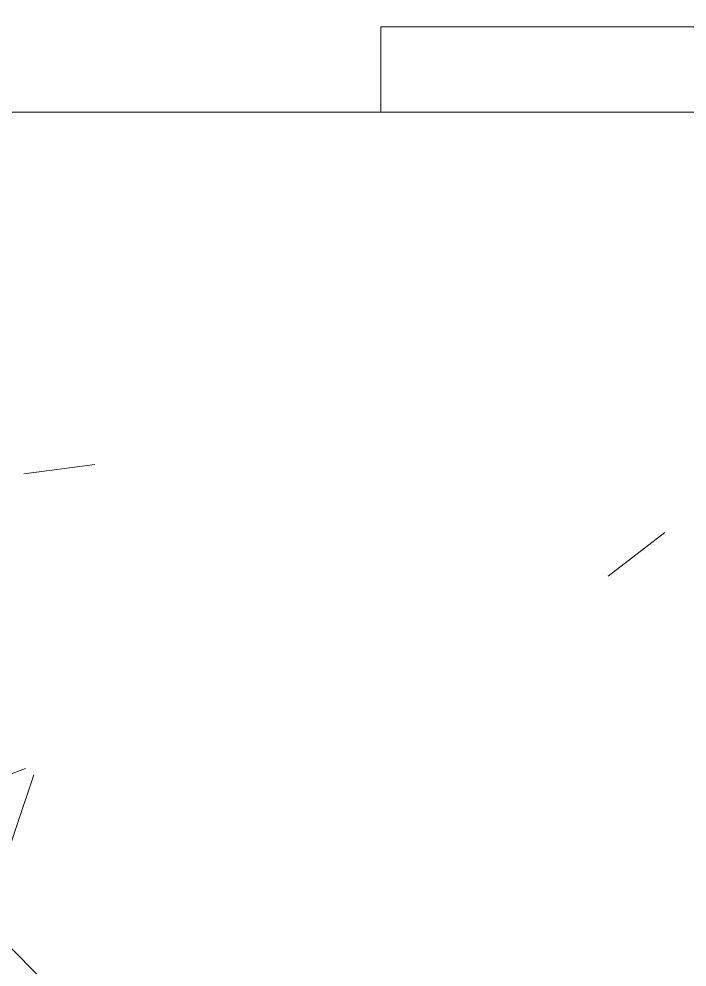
# Model space of a CAD drawing. Header units: millimetres. Extents: x -213547 to 415037, y -3642 to 106956.
# Drawn here: x 85435.5 to 85498, y 100886.1 to 100974.8 of the extents above; entities that cross this region are included whole.
import ezdxf

# ---------------------------------------------------------------- set-up
doc = ezdxf.new("R2010")
doc.units = ezdxf.units.MM
doc.layers.add('A-DOOR-1', color=7, linetype='Continuous', lineweight=5, true_color=0xc0c0c0)
doc.layers.add('A-DOOR-FRAM-1', color=7, linetype='Continuous', lineweight=5, true_color=0xc0c0c0)
doc.layers.add('A-WALL', color=7, linetype='Continuous', lineweight=5)
doc.layers.add('I-WALL', color=7, linetype='Continuous', lineweight=5)
doc.layers.get('A-DOOR-1').off()

# ---------------------------------------------------------------- blocks, each defined once
blk = doc.blocks.new('110_Дверь_СКБ_1Ст_Внутренняя1 - Д-8_п_ 950x2100h_охрана 2-32213875-Объем проектирования 1 этажа')
at = {"layer": 'A-DOOR-FRAM-1'}
for p, q in [((-422.5, 58), (-492.5, 58)), ((-492.5, 58), (-492.5, 50)), ((-492.5, 50), (-422.5, 50))]:
    blk.add_line(p, q, dxfattribs=at)
blk = doc.blocks.new('1floor')
at = {"layer": 'I-WALL'}
h = blk.add_hatch(dxfattribs=at)
h.set_pattern_fill('FP_24', color=256, style=0, pattern_type=2)
h.set_pattern_definition([(45, (0, 0), (-141.42136, 141.42136), []), (135, (0, 0), (-141.42136, -141.42136), [])])
h.paths.add_polyline_path([(86414.665, 21780), (86760, 21780), (86760, 21830), (86384.665, 21830), (86384.665, 21788), (86414.665, 21788)])
h.paths.add_polyline_path([(85040, 21780), (85404.665, 21780), (85404.665, 21788), (85434.665, 21788), (85434.665, 21830), (84970, 21830), (84970, 21780), (85036.409, 21780)])
h = blk.add_hatch(dxfattribs=at)
h.set_pattern_fill('FP_41', color=256, style=0, pattern_type=2)
h.set_pattern_definition([(135, (0, 0), (-150.8683, -150.8683), [213.36, -35.56, 7.112, -35.56]), (135, (0, 150.77), (-150.8683, -150.8683), []), (50, (0, 0), (255.05767, -22.3145), [26.67, -293.37]), (355, (0, 0), (-49.3404, 267.47914), [21.336, -234.696]), (100.451, (21.25, -1.86), (205.7195, 245.16356), [22.666, -249.326]), (46.184, (0, 71.12), (379.511, -58.86), [40.005, -440.055]), (96.636, (31.63, 66.2), (332.3634, 346.3991), [33.999, -373.989]), (351.184, (0, 71.12), (332.3669, 346.3953), [32.004, -352.044]), (21, (35.56, 53.34), (212.26017, -143.1711), [26.67, -293.37]), (326, (35.56, 53.34), (86.5224, 257.8632), [21.336, -234.696]), (71.451, (53.25, 41.4), (298.78395, 114.6901), [22.666, -249.326]), (37.5, (0, 0), (4.32385, 118.37751), [6.706, -225.146, 6.706, -231.546, -235.585]), (37.5, (0, 0), (4.32385, 118.37751), [-470.103, 6.706, -228.879]), (7.5, (0, 0), (93.54758, 140.2533), [6.706, -129.134, 6.706, -219.812, -89.789]), (7.5, (0, 0), (93.54758, 140.2533), [-362.356, 6.706, -83.083]), (327.5, (-79.3, 0), (189.82734, -8.02019), [6.706, -82.194, 6.706, -270.662, -368.046]), (327.5, (-79.3, 0), (189.82734, -8.02019), [-366.268, 6.706, -361.34]), (317.5, (-114.86, 0), (207.38114, 35.59764), [6.706, -108.864, 6.706, -177.495, -261.366]), (317.5, (-114.86, 0), (207.38114, 35.59764), [-299.771, 6.706, -254.66])])
h.paths.add_polyline_path([(86910, 21680), (86910, 21780), (86384.665, 21780), (86384.665, 21680), (86802, 21680.592), (86802, 21685), (86810, 21685), (86810, 21680), (86842.604, 21680)])
h.paths.add_polyline_path([(85380, 21680), (85434.665, 21680), (85434.665, 21780), (84970, 21780), (84970, 21680), (85358.419, 21680)])
at = {"layer": 'A-WALL'}
blk.add_line((85404.665, 21780), (84970, 21780), dxfattribs=at)
at = {"layer": 'A-DOOR-1'}
blk.add_blockref('110_Дверь_СКБ_1Ст_Внутренняя1 - Д-8_п_ 950x2100h_охрана 2-32213875-Объем проектирования 1 этажа', (85897.165, 21730), dxfattribs=at)

msp = doc.modelspace()

# ---------------------------------------------------------------- block references
msp.add_blockref('1floor', (64.702, 79186.05))

doc.saveas('drawing.dxf')
